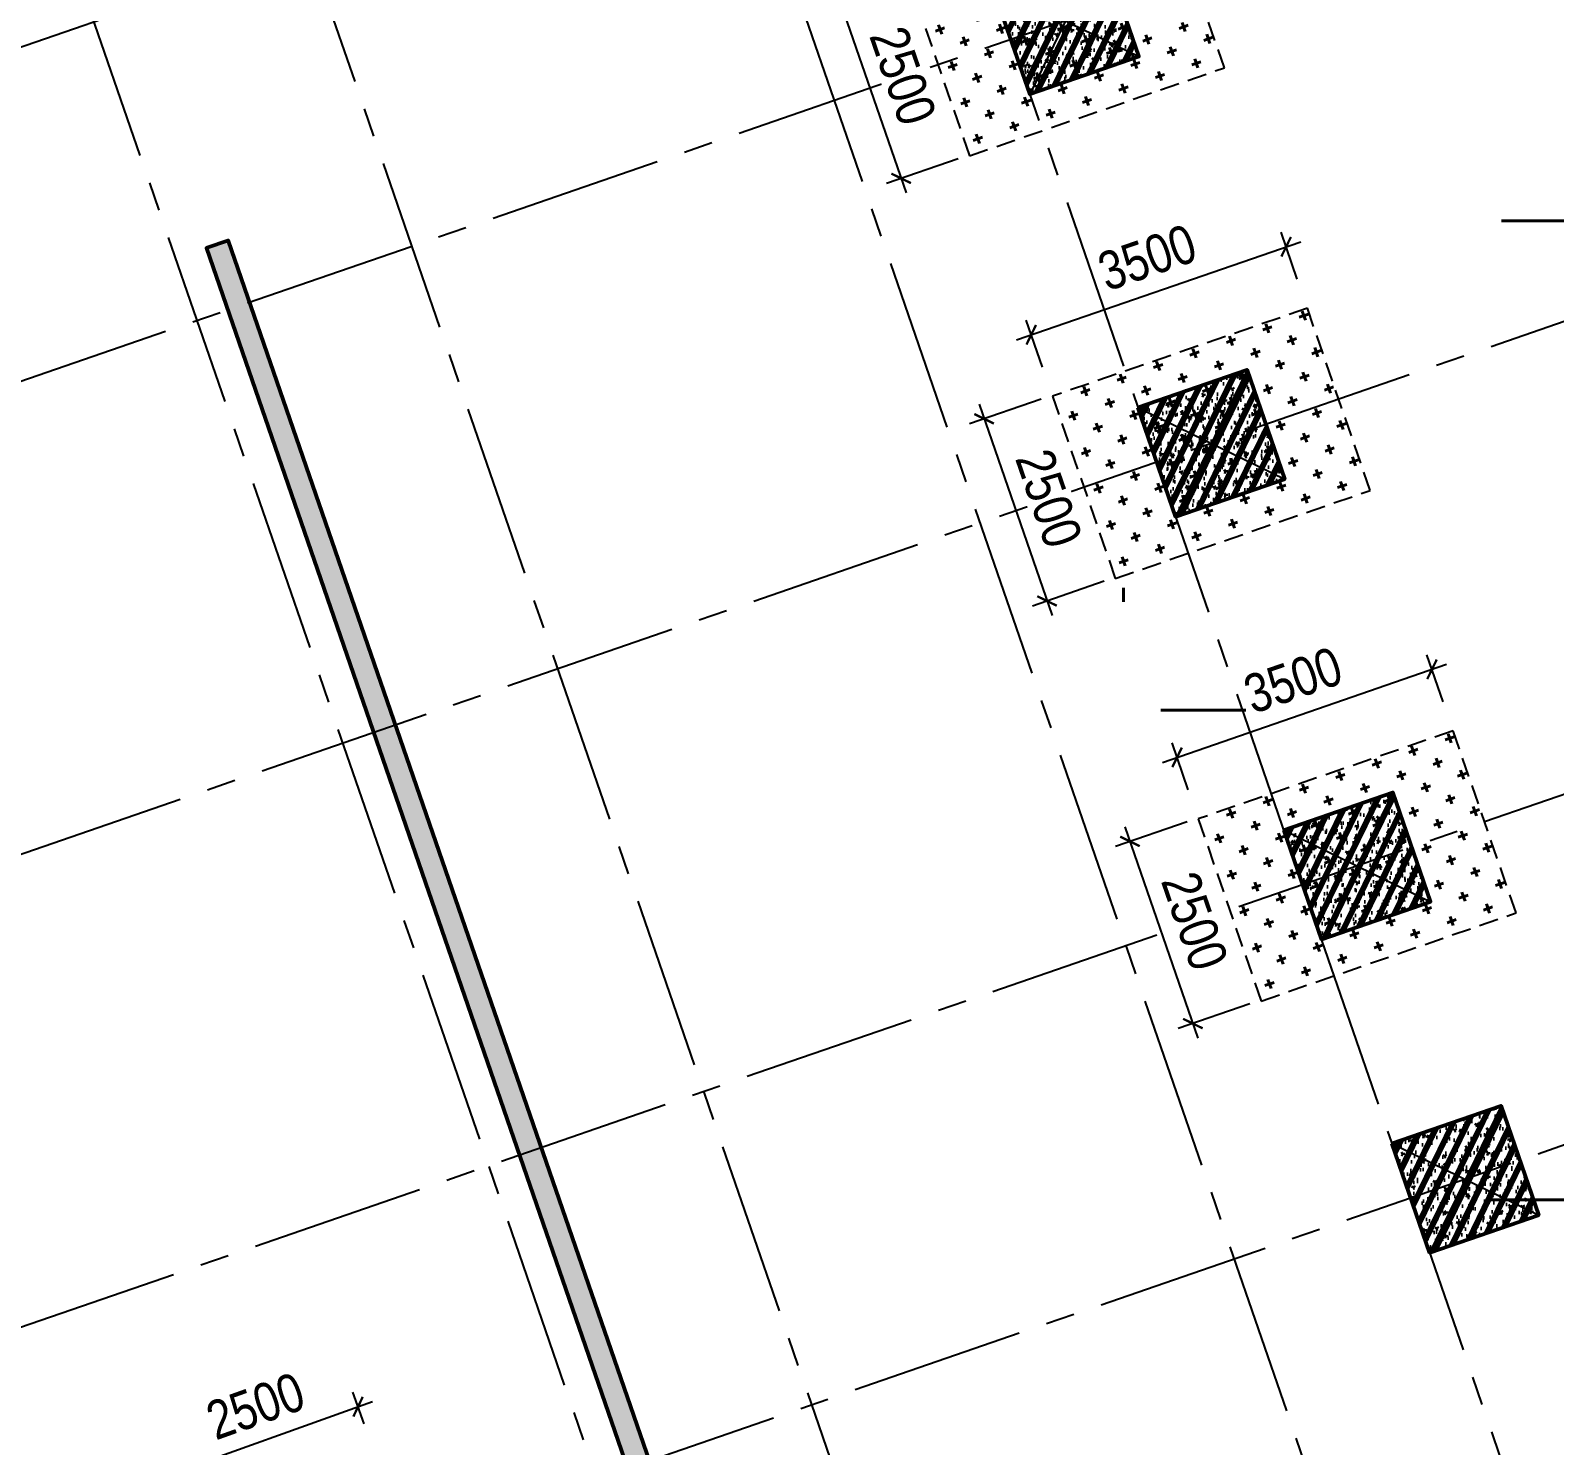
# Model space of a CAD drawing. Header units: millimetres. Extents: x -80883 to 1373228, y -532110 to 182357.
# Drawn here: x 1079008 to 1098787, y -335846 to -317488 of the extents above; entities that cross this region are included whole.
import ezdxf
from ezdxf.xclip import XClip

# ---------------------------------------------------------------- set-up
doc = ezdxf.new("R2010")
doc.units = ezdxf.units.MM
doc.header["$LTSCALE"] = 100
doc.header["$XCLIPFRAME"] = 0
doc.header["$PDMODE"] = 32
doc.header["$PDSIZE"] = 2.5
for name, pattern in [('CENTER2', [1.125, 0.75, -0.125, 0.125, -0.125]), ('HIDDEN', [0.375, 0.25, -0.125]), ('Xref_ST_MBDV Cot vach 30.7.2022$0$DASHDOT', [1, 0.5, -0.25, 0, -0.25])]:
    doc.linetypes.add(name, pattern=pattern)
for name, color, linetype, lineweight in [('0-Hatch', 250, 'Continuous', 40), ('KT-Net cot', 2, 'Continuous', 50), ('KT-Net cot vach', 6, 'Continuous', 50), ('KT-Vat lieu', 250, 'Continuous', 9)]:
    doc.layers.add(name, color=color, linetype=linetype, lineweight=lineweight)
for name, color, linetype in [('0-khuat', 3, 'HIDDEN'), ('ccu11-Manh', 8, 'Continuous'), ('ccu12-Truc', 13, 'CENTER2'), ('KC2-DIM', 251, 'Continuous'), ('Xref_ST_MBDV Cot vach 30.7.2022$0$Xref_ST_MBDV Cot vach 30.7.2022|Xref_ST_MBDV Cot vach 30.7.2022|Xref_ST_MBDV Cot vach 30.7.2022|Xref_ST_MBDV Cot vach 30.7.2022|A-WALL-PATT', 251, 'Continuous'), ('Xref_ST_MBDV Cot vach 30.7.2022$0$Xref_ST_MBDV Cot vach 30.7.2022|Xref_ST_MBDV Cot vach 30.7.2022|Xref_ST_MBDV Cot vach 30.7.2022|Xref_ST_MBDV Cot vach 30.7.2022|Site_plot line', 1, 'Xref_ST_MBDV Cot vach 30.7.2022$0$DASHDOT')]:
    doc.layers.add(name, color=color, linetype=linetype)
doc.styles.add('Arial Narrow', font='ARIALN.TTF')
doc.dimstyles.new('ccu12-200', dxfattribs={"dimscale": 200, "dimtxt": 2.5, "dimasz": 1, "dimexe": 1, "dimexo": 2, "dimgap": 1, "dimtad": 1, "dimdec": 0, "dimrnd": 5, "dimdsep": 46, "dimtxsty": 'Arial Narrow', "dimblk": 'ARCHTICK', "dimcen": -1, "dimdle": 1, "dimclrd": 256, "dimclre": 256, "dimclrt": 3, "dimadec": 0, "dimazin": 2, "dimtfac": 0.1, "dimtdec": 0, "dimtmove": 0, "dimatfit": 1, "dimldrblk": 'ARCHTICK', "dimfxl": 1, "dimtvp": 0.8333333333333334, "dimtolj": 1, "dimtzin": 12, "dimarcsym": 0})

# ---------------------------------------------------------------- blocks, each defined once
blk = doc.blocks.new('MBKC-B1-PN')
at = {"layer": '0-Hatch', "ltscale": 2}
h = blk.add_hatch(dxfattribs=at)
h.set_pattern_fill('CROSS', color=256, scale=1000, angle=90.00000000000001, style=0)
h.set_pattern_definition([(90, (-894364.7616369408, 300749.4537652719), (-6350.000000000002, 6350), [3175, -9525.000000000002]), (180, (-892777.2616369408, 302336.9537652719), (-6350, -6350.000000000002), [3175, -9525.000000000002])])
h.paths.add_polyline_path([(44970.57265213598, -15576.86343265424), (64016.33649875247, -9001.349103040586), (65302.47815265995, -12726.61666239559), (73786.80464420305, -12726.61666239559), (73786.804644207, -25676.61616688932), (62786.8044734241, -25676.61616688932), (62786.8044734241, -28976.61616601376), (49596.80166034354, -28976.61616601376)])
h = blk.add_hatch(dxfattribs=at)
h.set_pattern_fill('CROSS', color=256, scale=1000, angle=109.047137953997, style=0)
h.set_pattern_definition([(109.0471379539969, (4079066.037089799, -6949695.378808561), (-317.8990851971258, 154.7261181275824), [124.9999999999991, -374.9999999999965]), (199.0471379539969, (4079104.71861933, -6949615.904037262), (-154.7261181275824, -317.8990851971258), [124.9999999999991, -374.9999999999965])])
h.paths.add_polyline_path([(46467.72336526448, -9188.514353343868), (43159.34694199171, -10330.72512283118), (43975.21150134364, -12693.85123474168), (47283.58792461688, -11551.64046525437)])
h = blk.add_hatch(dxfattribs=at)
h.set_pattern_fill('CROSS', color=256, scale=1000, angle=109.047137953997, style=0)
h.set_pattern_definition([(109.0471379539969, (4080958.843508229, -6955177.831166982), (-317.8990851971258, 154.7261181275824), [124.9999999999991, -374.9999999999965]), (199.0471379539969, (4080997.52503776, -6955098.356395683), (-154.7261181275824, -317.8990851971258), [124.9999999999991, -374.9999999999964])])
h.paths.add_polyline_path([(48360.52978369454, -14670.96671176434), (45052.15336042177, -15813.17748125165), (45868.0179197737, -18176.30359316216), (49176.39434304694, -17034.09282367484)])
h = blk.add_hatch(dxfattribs=at)
h.set_pattern_fill('CROSS', color=256, scale=1000, angle=109.047137953997, style=0)
h.set_pattern_definition([(109.0471379539969, (4082851.648381703, -6960660.284058795), (-317.8990851971258, 154.7261181275824), [124.9999999999991, -374.9999999999964]), (199.0471379539969, (4082890.329911234, -6960580.809287497), (-154.7261181275824, -317.8990851971258), [124.9999999999991, -374.9999999999964])])
h.paths.add_polyline_path([(50253.33465716895, -20153.41960357787), (46944.95823389618, -21295.63037306519), (47760.82279324811, -23658.75648497569), (51069.19921652135, -22516.54571548838)])
at = {"layer": '0-khuat', "ltscale": 10}
for points in [[(47283.58792461688, -11551.64046525437), (46467.72336526448, -9188.514353343868), (43159.34694199171, -10330.72512283118), (43975.21150134364, -12693.85123474168)], [(49176.39434304694, -17034.09282367484), (48360.52978369454, -14670.96671176434), (45052.15336042177, -15813.17748125165), (45868.0179197737, -18176.30359316216)], [(51069.19921652135, -22516.54571548838), (50253.33465716895, -20153.41960357787), (46944.95823389618, -21295.63037306519), (47760.82279324811, -23658.75648497569)]]:
    blk.add_lwpolyline(points, close=True, dxfattribs=at)
blk = doc.blocks.new('Xref_ST_MBDV Cot vach 30.7.2022$0$Tuong Vay01-flat-1')
at = {"layer": 'Xref_ST_MBDV Cot vach 30.7.2022$0$Xref_ST_MBDV Cot vach 30.7.2022|Xref_ST_MBDV Cot vach 30.7.2022|Xref_ST_MBDV Cot vach 30.7.2022|Xref_ST_MBDV Cot vach 30.7.2022|A-WALL-PATT'}
h = blk.add_hatch(dxfattribs=at)
h.set_pattern_fill('ACET-2D-VATLIEU04', color=256, scale=50, pattern_type=2)
h.set_pattern_definition([(49.99999999999999, (-11139561.83942936, -1407213.44759845), (-225.902473859489, 189.5546824974008), [37.49999998626113, -412.4999998488724]), (355, (-11139561.83942936, -1407213.44759845), (32.12721218541265, 367.2157156157773), [29.99999999490911, -329.9999999440002]), (100.4514, (-11139531.95358936, -1407216.06226845), (-341.2315265778452, -62.9441868767608), [31.87009499667636, -350.57105596344]), (46.18420000000001, (-11139561.83942936, -1407113.44759845), (-319.1804974675179, 306.2520974436775), [56.24999996954708, -618.749999665018]), (96.6356, (-11139517.37105686, -1407120.34425195), (-516.9959221575409, -60.14402179722674), [47.80514400473094, -525.8565000520404]), (351.1842, (-11139561.83942936, -1407113.44759845), (84.74077420309186, 546.3954293043353), [45.00000000792112, -495.0000000871323]), (21, (-11139511.83942936, -1407138.44759845), (-105.6808218676597, 275.3079533968121), [37.49999999934682, -412.499999992815]), (326.0000000000001, (-11139511.83942936, -1407138.44759845), (206.1288045682013, 305.5985201385338), [30.00000001746614, -330.0000001921275]), (71.4514, (-11139486.96831286, -1407155.22340145), (-328.9637652803212, 110.3801005582791), [31.87009499870726, -350.5710559857798]), (37.50000000000001, (-11139561.83942936, -1407213.44759845), (-78.13452938385308, 101.8269011885859), [0, -325.9999998517854, 0, -334.9999998476936, 0, -331.2499998493985]), (7.499999999999999, (-11139561.83942936, -1407213.44759845), (-23.27934638224542, 176.8241910238285), [0, -191.0000000278261, 0, -318.5000000464012, 0, -126.2500000183929]), (327.5, (-11139673.33942936, -1407213.44759845), (71.94441751949489, 112.9301145330537), [0, -125.0000000614986, 0, -390.0000001918756, 0, -517.5000002546042]), (317.5, (-11139723.33942936, -1407213.44759845), (158.0205495897681, 172.4491691102739), [0, -162.4999999478019, 0, -258.9999999168043, 0, -367.4999998819521]), (45, (-11139561.83942936, -1407213.44759845), (-150.2601910028607, 150.2601910026278), []), (45, (-11139561.83942936, -1407152.19759845), (-150.2601910028607, 150.2601910026278), [])])
h.paths.add_polyline_path([(-82665.42454257607, -118500.0088302612), (-81837.41861176863, -121132.0343658989), (-80902.71611081436, -123728.0834242017), (-79862.87874617614, -126283.8385967175), (-78719.63840653747, -128795.0430432414), (-77474.89874527603, -131257.5152608277), (-76130.7324262727, -133667.1548922951), (-74689.37767251953, -136019.9495540815), (-73153.2345392555, -138311.981517314), (-71524.86091735773, -140539.4342316107), (-69806.96827445179, -142698.5986796832), (-68002.4171395041, -144785.8795539467), (-66114.21234000102, -146797.8012427511), (-64145.497998368, -148731.0136179249), (-62099.55229647644, -150582.2976132843), (-59979.78201714717, -152348.5705846979), (-57789.71687134914, -154026.8914431464), (-55533.00362077914, -155614.4655520306), (-53213.40000534989, -157108.6493807235), (-50834.76848621853, -158506.954906286), (-48401.06981415115, -159807.0537564463), (-45916.35643433966, -161006.7810866404), (-43384.76573854871, -162104.1391847725), (-40810.51317570359, -163097.3007977149), (-38197.88523275405, -163984.6121738681), (-35551.23229684308, -164764.5958169776), (-32874.96141154505, -165435.9529462866), (-30173.5289383363, -165997.5656592443), (-27451.44813587703, -166448.4963081502), (-24701.85157574899, -166789.3238736566), (-4396.734290909022, -168938.2567786218), (36420.01678077132, -167648.2249503911), (41836.4863632936, -160718.6374020646), (12445.38596707024, -24367.66042796941), (8472.910947457654, -9248.974452903174), (-4718.707271176856, -5521.400683149928), (-10557.45827306993, -9946.818014640827), (-34021.18647153303, -27848.24941525888), (-39776.65152562223, -32008.57135346811), (-41248.85870469548, -35293.77142358455), (-45787.31564925052, -38574.38242801698), (-49368.4870454669, -38942.00303377653), (-57644.18705056235, -44924.06981060421), (-59844.65461433306, -46601.45355761005), (-61968.93197572604, -48362.30333496258), (-64019.60134904832, -50208.3517090485), (-65993.2459566202, -52136.53199238679), (-67886.59205765836, -54143.61763671576), (-69696.47008413821, -56226.27801198442), (-71419.8706161473, -58381.05012253253), (-73053.93764149398, -60604.33085121214), (-74595.93274202198, -62892.42844269238), (-76043.29574720934, -65241.53179885377), (-77393.615911806, -67647.72832025355), (-78644.64476583898, -70107.01135663176), (-79794.29917307012, -72615.28586126259), (-80840.66479975358, -75168.37520986283), (-81781.99930225872, -77762.02815519366), (-82616.73522835784, -80391.9259061541), (-83343.48262714595, -83053.68931881292), (-83961.03136360087, -85742.88618860021), (-84468.3531336058, -88455.03863057657), (-84864.60300002433, -91185.62932156771), (-85149.1148865223, -93930.11565387133), (-85321.41487544402, -96683.60341540864), (-85381.30445068702, -99529.50948559865), (-85328.50406530127, -102200.8374458619), (-85163.21024433896, -104955.3926120612), (-84885.69993967563, -107700.5945179402), (-84496.42936686985, -110432.1923394061), (-83996.04728951491, -113145.6335586284), (-83385.3738030456, -115836.3975027683)], flags=16)
h.paths.add_polyline_path([(-83625.45879450254, -118780.6341908188), (-82785.20518665202, -121451.592054751), (-81836.67593448795, -124086.0436255364), (-80781.45706173405, -126679.6041032514), (-79621.30565389246, -129227.9548506811), (-78358.15352366865, -131726.8525110248), (-76994.10399421491, -134172.1360737709), (-75531.42839684151, -136559.7338032422), (-73972.56228888594, -138885.6700187323), (-72320.10139823705, -141146.0717144171), (-70576.79730102606, -143337.1750085717), (-68745.55283991061, -145455.3314108832), (-66829.41729043424, -147497.0138977058), (-64831.58128353581, -149458.8227850739), (-62755.37149274349, -151337.4913895966), (-60604.24509477988, -153129.8914679771), (-58381.7840128839, -154833.0384259534), (-56091.68895242736, -156444.0962880657), (-53737.77323871478, -157960.3824199464), (-51323.95646727085, -159379.3719952791), (-48854.25797718205, -160698.7021999834), (-46332.79015832208, -161916.1761666269), (-43763.75160367042, -163029.7666325136), (-41151.42011806555, -164037.6193153583), (-38500.14559506811, -164938.0560009221), (-35814.34277378954, -165729.5773374715), (-33098.48388773762, -166410.8653324069), (-30357.09121792205, -166980.7855469028), (-27594.72956264392, -167438.3889849058), (-24815.98988816142, -167782.8289991841), (-4433.735052675009, -169939.9255319908), (36919.56229590811, -168632.9359166666), (42912.68845487945, -160965.5998827359), (13418.22973546013, -24135.12373521132), (9294.838300889242, -8442.070929647249), (-4925.935208282433, -4423.687328800617), (-11162.76267831214, -9150.82235655561), (-34617.47974592447, -27045.37879939191), (-40579.63196872547, -31355.10398377781), (-42051.83914779872, -34640.30405389448), (-46155.98199344426, -37606.97231750819), (-49737.15338966064, -37974.59292326774), (-58240.31235744618, -44121.0777798905), (-60467.11885703541, -45818.53930653841), (-62622.81900685839, -47605.43596977205), (-64703.8232677374, -49478.79233927629), (-66706.66158131324, -51435.49383058609), (-68628.013630962, -53472.26783320424), (-70464.66541309468, -55585.73726807744), (-72213.55809716694, -57772.38228180911), (-73871.79587351345, -60028.54927773564), (-75436.60120790266, -62350.49395546387), (-76905.37393212318, -64734.34577669739), (-78275.66833624989, -67176.13529814105), (-79545.20269040763, -69671.7966022063), (-80711.86304414831, -72217.17406733404), (-81773.70674647763, -74808.02928769216), (-82728.96568063274, -77440.04813065287), (-83576.04920824617, -80108.84792049509), (-84313.5468179807, -82809.98473610263), (-84940.23047422245, -85538.9608107484), (-85455.05666192248, -88291.23202148662), (-85857.16812421381, -91062.21545574092), (-86145.88844638877, -93847.29761108034), (-86320.75738810934, -96641.83923533), (-86381.51240370423, -99528.87035845965), (-86327.91179009154, -102240.684236032), (-86160.19218073785, -105035.6641918905), (-85878.57688103244, -107821.473743778), (-85483.548480995, -110593.4755141111), (-84975.76463904232, -113347.0545681345), (-84356.0573821161, -116077.6233250971)])
at = {"layer": 'Xref_ST_MBDV Cot vach 30.7.2022$0$Xref_ST_MBDV Cot vach 30.7.2022|Xref_ST_MBDV Cot vach 30.7.2022|Xref_ST_MBDV Cot vach 30.7.2022|Xref_ST_MBDV Cot vach 30.7.2022|Site_plot line', "ltscale": 5000}
blk.add_arc((-17764.15298610739, -99528.87035845988), 69167.3594175971, 126.1463596527413, 263.7926961611879, dxfattribs=at)
blk = doc.blocks.new('Grid-ST-flat-3')
at = {"layer": 'ccu12-Truc', "ltscale": 30}
for p, q in [((343189.8455156267, -39014.65546948352), (361219.3016763728, -91236.39007851167)), ((340897.6132794917, -39806.04435974167), (359986.9050177329, -95097.55833493307)), ((335415.1609209012, -41698.85077767866), (354504.452659484, -96990.36475386203)), ((332626.6722212732, -42661.57128335355), (351715.9639600301, -97953.08526004129)), ((377595.9390357225, -60477.92775269796), (312746.7367284151, -82866.99351539748)), ((352142.8453968058, -64928.08572440385), (311408.7183977929, -78991.46684835991)), ((377787.2916931123, -66547.80383867014), (314639.5431473439, -88349.44587364572)), ((368131.1051668772, -76017.52440288517), (316532.3495662729, -93831.89823189395)), ((369534.392683656, -80082.1011514843), (317935.6370837544, -97896.47498025041))]:
    blk.add_line(p, q, dxfattribs=at)
blk = doc.blocks.new('*U151')
h = blk.add_hatch()
h.set_pattern_fill('VATLIEU04', color=250, scale=40, style=0, pattern_type=2)
h.set_pattern_definition([(49.99999999999999, (550, -550), (286.9040730403014, -25.10085399303804), [30, -330]), (355, (550, -550), (-55.50053344520001, 300.8768534800047), [24, -264]), (100.4514, (573.908672, -552.091736), (231.4037526856086, 275.7758168243814), [25.496076, -280.4568448]), (46.18420000000001, (550, -470), (426.8964194502578, -66.20760573160723), [45, -495]), (96.6356, (585.574698, -475.5173228), (373.8650822194813, 389.6471483601767), [38.2441152, -420.6852]), (351.1842, (550, -470), (373.8647780534509, 389.6474403701299), [36, -396]), (21, (590, -490), (238.7628208473847, -161.0475562661355), [30, -330]), (326.0000000000001, (590, -490), (97.32613276863269, 290.0600180187412), [24, -264]), (71.4514, (609.8968932, -503.4206424), (336.089051432596, 129.012198683981), [25.496076, -280.4568448]), (37.50000000000001, (550, -550), (4.863942126916267, 133.1575415325246), [0, -260.8, 0, -268, 0, -265]), (7.499999999999999, (550, -550), (105.2278149768594, 157.7646847529441), [0, -152.8, 0, -254.8, 0, -101]), (327.5, (460.8, -550), (213.5289744689636, -9.021948693751902), [0, -100, 0, -312, 0, -414]), (317.5, (420.8, -550), (233.2744677369545, 40.04199293292709), [0, -130, 0, -207.2, 0, -294]), (45, (550, -550), (-120.2081528017131, 120.2081528017131), []), (45, (550, -501), (-120.2081528017131, 120.2081528017131), [])])
h.paths.add_polyline_path([(-475, 475), (1025, 475), (1025, -1025), (-475, -1025)])
at = {"color": 6, "ltscale": 0.25}
blk.add_lwpolyline([(-475, 475), (1025, 475), (1025, -1025), (-475, -1025)], close=True, dxfattribs=at)
at = {"layer": 'Defpoints', "linetype": 'ByBlock', "ltscale": 30}
for p, q in [((1025, 475), (-475, -1025)), ((-475, 475), (1025, -1025))]:
    blk.add_line(p, q, dxfattribs=at)
blk = doc.blocks.new('MBDV-B1-T1-PN')
at = {"layer": 'KT-Net cot vach', "rotation": 19.04713795399666}
for p in [(44871.77846938628, -10770.9840538142), (46764.58488781634, -16253.43641223467), (48657.39065854321, -21735.88899427338), (50060.67882337538, -25800.46551913326)]:
    blk.add_blockref('*U151', p, dxfattribs=at)
blk = doc.blocks.new('_ARCHTICK')
at = {"color": 0, "linetype": 'ByBlock', "const_width": 0.15}
blk.add_lwpolyline([(-0.5, -0.5), (0.5, 0.5)], dxfattribs=at)
blk = doc.blocks.new('*D1127')
at = {"layer": 'Defpoints', "color": 0, "ltscale": 0.5, "transparency": 16777216}
for p in [(1090609.902559026, -316657.8216521234), (1091425.767118378, -319020.9477640339), (1090307.481223621, -319407.0337304816)]:
    blk.add_point(p, dxfattribs=at)
at = {"layer": 'KC2-DIM', "lineweight": -2, "ltscale": 0.5, "transparency": 16777216}
for p, q in [((1090231.80238112, -316788.3599816198), (1089302.566575317, -317109.1767833193)), ((1089426.347499521, -316854.8575296183), (1090372.75038837, -319596.0838194345)), ((1091047.666940472, -319151.4860935302), (1090118.431134669, -319472.3028952298))]:
    blk.add_line(p, q, dxfattribs=at)
at = {"layer": 'KC2-DIM', "lineweight": -2, "ltscale": 0.5, "transparency": 16777216, "xscale": 200, "yscale": 200, "zscale": 200}
for p, rotation in [((1089491.616664269, -317043.9076185712), 109.0471312622707), ((1090307.481223621, -319407.0337304816), 289.0471312622706)]:
    blk.add_blockref('_ARCHTICK', p, dxfattribs=dict(at, rotation=rotation))
at = {"layer": 'KC2-DIM', "color": 3, "ltscale": 0.5, "transparency": 16777216, "insert": (1090329.908704763, -318076.8898286495), "char_height": 500, "attachment_point": 5, "rotation": 289.0471312622707, "style": 'Arial Narrow', "bg_fill": 3, "box_fill_scale": 1.1, "bg_fill_color": 256, "bg_fill_true_color": 13158600, "bg_fill_transparency": 0}
blk.add_mtext('\\A1;2500', dxfattribs=at)
blk = doc.blocks.new('*D1128')
at = {"layer": 'Defpoints', "color": 0, "ltscale": 0.5, "transparency": 16777216}
for p in [(1095303.603287403, -320294.2175355664), (1095578.965898434, -321091.7964015008), (1092270.589475161, -322234.0071709881)]:
    blk.add_point(p, dxfattribs=at)
at = {"layer": 'KC2-DIM', "lineweight": -2, "ltscale": 0.5, "transparency": 16777216}
for p, q in [((1095448.427524778, -320713.6962388412), (1095238.334100575, -320105.1674542365)), ((1091806.176782801, -321501.6974918816), (1095492.653368733, -320228.9483487385)), ((1092140.051101506, -321855.9070083284), (1091929.957677303, -321247.3782237238))]:
    blk.add_line(p, q, dxfattribs=at)
at = {"layer": 'KC2-DIM', "lineweight": -2, "ltscale": 0.5, "transparency": 16777216, "xscale": 200, "yscale": 200, "zscale": 200}
for p, rotation in [((1095303.603287403, -320294.2175355664), 19.0471379540058), ((1091995.22686413, -321436.4283050537), 199.0471379540058)]:
    blk.add_blockref('_ARCHTICK', p, dxfattribs=dict(at, rotation=rotation))
at = {"layer": 'KC2-DIM', "color": 3, "ltscale": 0.5, "transparency": 16777216, "insert": (1093500.834179627, -320434.9631768462), "char_height": 500, "attachment_point": 5, "rotation": 19.047137954005798, "style": 'Arial Narrow', "bg_fill": 3, "box_fill_scale": 1.1, "bg_fill_color": 256, "bg_fill_true_color": 13158600, "bg_fill_transparency": 0}
blk.add_mtext('\\A1;3500', dxfattribs=at)
blk = doc.blocks.new('*D1129')
at = {"layer": 'Defpoints', "color": 0, "ltscale": 0.5, "transparency": 16777216}
for p in [(1092502.70928663, -322140.2749060582), (1093318.573845982, -324503.4010179686), (1092200.287951226, -324889.4869844164)]:
    blk.add_point(p, dxfattribs=at)
at = {"layer": 'KC2-DIM', "lineweight": -2, "ltscale": 0.5, "transparency": 16777216}
for p, q in [((1092124.609108725, -322270.8132355544), (1091195.373302921, -322591.6300372541)), ((1091319.154227126, -322337.3107835531), (1092265.557115974, -325078.5370733693)), ((1092940.473668077, -324633.9393474649), (1092011.237862273, -324954.7561491645))]:
    blk.add_line(p, q, dxfattribs=at)
at = {"layer": 'KC2-DIM', "lineweight": -2, "ltscale": 0.5, "transparency": 16777216, "xscale": 200, "yscale": 200, "zscale": 200}
for p, rotation in [((1091384.423391874, -322526.3608725059), 109.0471312622707), ((1092200.287951226, -324889.4869844164), 289.0471312622706)]:
    blk.add_blockref('_ARCHTICK', p, dxfattribs=dict(at, rotation=rotation))
at = {"layer": 'KC2-DIM', "color": 3, "ltscale": 0.5, "transparency": 16777216, "insert": (1092222.715432367, -323559.3430825841), "char_height": 500, "attachment_point": 5, "rotation": 289.0471312622707, "style": 'Arial Narrow', "bg_fill": 3, "box_fill_scale": 1.1, "bg_fill_color": 256, "bg_fill_true_color": 13158600, "bg_fill_transparency": 0}
blk.add_mtext('\\A1;2500', dxfattribs=at)
blk = doc.blocks.new('*D1130')
at = {"layer": 'Defpoints', "color": 0, "ltscale": 0.5, "transparency": 16777216}
for p in [(1097196.408160878, -325776.67042738), (1097471.770771909, -326574.2492933143), (1094163.394348636, -327716.4600628017)]:
    blk.add_point(p, dxfattribs=at)
at = {"layer": 'KC2-DIM', "lineweight": -2, "ltscale": 0.5, "transparency": 16777216}
for p, q in [((1093698.981656275, -326984.1503836952), (1097385.458242208, -325711.4012405522)), ((1097341.232398253, -326196.1491306546), (1097131.13897405, -325587.6203460501)), ((1094032.85597498, -327338.359900142), (1093822.762550777, -326729.8311155375))]:
    blk.add_line(p, q, dxfattribs=at)
at = {"layer": 'KC2-DIM', "lineweight": -2, "ltscale": 0.5, "transparency": 16777216, "xscale": 200, "yscale": 200, "zscale": 200}
for p, rotation in [((1097196.408160878, -325776.67042738), 19.0471379540058), ((1093888.031737605, -326918.8811968674), 199.0471379540058)]:
    blk.add_blockref('_ARCHTICK', p, dxfattribs=dict(at, rotation=rotation))
at = {"layer": 'KC2-DIM', "color": 3, "ltscale": 0.5, "transparency": 16777216, "insert": (1095393.639053101, -325917.4160686597), "char_height": 500, "attachment_point": 5, "rotation": 19.047137954005798, "style": 'Arial Narrow', "bg_fill": 3, "box_fill_scale": 1.1, "bg_fill_color": 256, "bg_fill_true_color": 13158600, "bg_fill_transparency": 0}
blk.add_mtext('\\A1;3500', dxfattribs=at)
blk = doc.blocks.new('*D1131')
at = {"layer": 'Defpoints', "color": 0, "ltscale": 0.5, "transparency": 16777216}
for p in [(1094395.514160105, -327622.7277978716), (1095211.378719457, -329985.853909782), (1094093.0928247, -330371.9398762298)]:
    blk.add_point(p, dxfattribs=at)
at = {"layer": 'KC2-DIM', "lineweight": -2, "ltscale": 0.5, "transparency": 16777216}
for p, q in [((1094017.413982199, -327753.2661273679), (1093088.178176396, -328074.0829290675)), ((1093211.9591006, -327819.7636753666), (1094158.361989449, -330560.9899651827)), ((1094833.278541551, -330116.3922392783), (1093904.042735748, -330437.2090409779))]:
    blk.add_line(p, q, dxfattribs=at)
at = {"layer": 'KC2-DIM', "lineweight": -2, "ltscale": 0.5, "transparency": 16777216, "xscale": 200, "yscale": 200, "zscale": 200}
for p, rotation in [((1093277.228265348, -328008.8137643193), 109.0471312622707), ((1094093.0928247, -330371.9398762298), 289.0471312622706)]:
    blk.add_blockref('_ARCHTICK', p, dxfattribs=dict(at, rotation=rotation))
at = {"layer": 'KC2-DIM', "color": 3, "ltscale": 0.5, "transparency": 16777216, "insert": (1094115.520305842, -329041.7959743976), "char_height": 500, "attachment_point": 5, "rotation": 289.0471312622707, "style": 'Arial Narrow', "bg_fill": 3, "box_fill_scale": 1.1, "bg_fill_color": 256, "bg_fill_true_color": 13158600, "bg_fill_transparency": 0}
blk.add_mtext('\\A1;2500', dxfattribs=at)
blk = doc.blocks.new('Vach-NN-PN')
at = {"layer": 'KT-Vat lieu'}
h = blk.add_hatch(dxfattribs=at)
h.set_pattern_fill('BTCT', color=256, scale=40)
h.set_pattern_definition([(49.99999999999999, (133534.2916094908, -90171.53075517964), (286.9040730403014, -25.10085399303804), [30, -330]), (355, (133534.2916094908, -90171.53075517964), (-55.50053344520001, 300.8768534800047), [24, -264]), (100.4514, (133558.200281491, -90173.62249117967), (231.4037526856086, 275.7758168243814), [25.496076, -280.4568448]), (46.18420000000001, (133534.2916094908, -90091.53075517964), (426.8964194502578, -66.20760573160723), [45, -495]), (96.6356, (133569.866307491, -90097.04807797965), (373.8650822194813, 389.6471483601767), [38.2441152, -420.6852]), (351.1842, (133534.2916094908, -90091.53075517964), (373.8647780534509, 389.6474403701299), [36, -396]), (21, (133574.2916094908, -90111.53075517964), (238.7628208473847, -161.0475562661355), [30, -330]), (326.0000000000001, (133574.2916094908, -90111.53075517964), (97.32613276863269, 290.0600180187412), [24, -264]), (71.4514, (133594.1885026908, -90124.95139757963), (336.089051432596, 129.012198683981), [25.496076, -280.4568448]), (37.50000000000001, (133534.2916094908, -90171.53075517964), (4.863942126916267, 133.1575415325246), [0, -260.8, 0, -268, 0, -265]), (7.499999999999999, (133534.2916094908, -90171.53075517964), (105.2278149768594, 157.7646847529441), [0, -152.8, 0, -254.8, 0, -101]), (327.5, (133445.091609491, -90171.53075517964), (213.5289744689636, -9.021948693751902), [0, -100, 0, -312, 0, -414]), (317.5, (133405.091609491, -90171.53075517964), (233.2744677369545, 40.04199293292709), [0, -130, 0, -207.2, 0, -294]), (45, (133534.2916094908, -90171.53075517964), (-106.0660171779821, 106.0660171779821), []), (45, (133605.0022874908, -90171.53075517964), (-106.0660171779821, 106.0660171779821), [])])
h.paths.add_polyline_path([(42130.52167020971, -43585.33024671796), (41846.94654819486, -43683.23402690195), (35679.00839728443, -25818.00133973191), (35962.58351929951, -25720.09755954769)])
at = {"layer": 'KT-Net cot'}
blk.add_lwpolyline([(42196.38625122188, -43776.10486787505), (41912.81112920702, -43874.00864805904), (35679.00839728443, -25818.00133973191), (35962.58351929951, -25720.09755954769)], close=True, dxfattribs=at)
blk = doc.blocks.new('*D1329')
at = {"layer": 'Defpoints', "color": 0, "ltscale": 0.5, "transparency": 16777216}
for p in [(1083258.803686574, -335342.9592480441), (1083473.012045779, -335941.7147517086), (1081119.114742363, -336783.8355773476)]:
    blk.add_point(p, dxfattribs=at)
at = {"layer": 'KC2-DIM', "lineweight": -2, "ltscale": 0.5, "transparency": 16777216}
for p, q in [((1083338.272713677, -335565.0911831621), (1083191.434020523, -335154.6474637709)), ((1080716.594598885, -336252.4497397342), (1083447.115470847, -335275.589581993)), ((1080984.375410261, -336407.2120088011), (1080837.536717107, -335996.7682894099))]:
    blk.add_line(p, q, dxfattribs=at)
at = {"layer": 'KC2-DIM', "lineweight": -2, "ltscale": 0.5, "transparency": 16777216, "xscale": 200, "yscale": 200, "zscale": 200}
for p, rotation in [((1083258.803686574, -335342.9592480441), 19.68497321256511), ((1080904.906383158, -336185.0800736831), 199.6849732125651)]:
    blk.add_blockref('_ARCHTICK', p, dxfattribs=dict(at, rotation=rotation))
at = {"layer": 'KC2-DIM', "color": 3, "ltscale": 0.5, "transparency": 16777216, "insert": (1081928.492539621, -335335.3406007915), "char_height": 500, "attachment_point": 5, "rotation": 19.684973212565115, "style": 'Arial Narrow', "bg_fill": 3, "box_fill_scale": 1.1, "bg_fill_color": 256, "bg_fill_true_color": 13158600, "bg_fill_transparency": 0}
blk.add_mtext('\\A1;2500', dxfattribs=at)

msp = doc.modelspace()

# ---------------------------------------------------------------- block references
ref = msp.add_blockref('Xref_ST_MBDV Cot vach 30.7.2022$0$Tuong Vay01-flat-1', (1116587.426605196, -179396.1816894468))
XClip(ref).set_block_clipping_path([(-91541.67363452361, -190955.66829734467), (52438.32550173579, -76158.0499385341)])
msp.add_blockref('Grid-ST-flat-3', (738255.8532795282, -248801.1744403235))
at = {"layer": 'ccu11-Manh'}
msp.add_blockref('MBDV-B1-T1-PN', (1047218.43611474, -306420.8296897365), dxfattribs=at)
at = {"layer": 'KC2-DIM', "ltscale": 0.5}
msp.add_blockref('MBKC-B1-PN', (1047218.43611474, -306420.8296897365), dxfattribs=at)

# ---------------------------------------------------------------- next in the draw order: dimensions: what is measured, and where the dimension line sits
for p1, p2, distance, picture, middle in [((1090609.902559026, -316657.8216521234), (1091425.767118378, -319020.9477640339), -1183.057782147851, '*D1127', (1090329.908704763, -318076.8898286495)), ((1092270.589475161, -322234.0071709881), (1095578.965898434, -321091.7964015008), 843.7752158833341, '*D1128', (1093500.834179627, -320434.9631768462)), ((1094163.394348636, -327716.4600628017), (1097471.770771909, -326574.2492933144), 843.7752158833341, '*D1130', (1095393.639053101, -325917.4160686597))]:
    dim = msp.add_aligned_dim(p1=p1, p2=p2, distance=distance, dimstyle='ccu12-200', override={"dimfxl": 150, "dimtfill": 1}, dxfattribs=at)
    dim.commit()
    dim.dimension.update_dxf_attribs({"geometry": picture, "text_midpoint": middle})

# ---------------------------------------------------------------- next in the draw order: dimensions: what is measured, and where the dimension line sits
for p1, p2, distance, picture, middle in [((1092502.709286631, -322140.2749060581), (1093318.573845983, -324503.4010179686), -1183.0577821476693, '*D1129', (1092222.715432367, -323559.3430825841)), ((1094395.514160105, -327622.7277978716), (1095211.378719457, -329985.8539097821), -1183.0577821476502, '*D1131', (1094115.520305842, -329041.7959743976))]:
    dim = msp.add_aligned_dim(p1=p1, p2=p2, distance=distance, dimstyle='ccu12-200', override={"dimfxl": 150, "dimtfill": 1}, dxfattribs=at)
    dim.commit()
    dim.dimension.update_dxf_attribs({"geometry": picture, "text_midpoint": middle})

# ---------------------------------------------------------------- next in the draw order: block references
at = {"layer": 'KT-Net cot'}
msp.add_blockref('Vach-NN-PN', (1045612.52361667, -294491.8028398871), dxfattribs=at)

# ---------------------------------------------------------------- next in the draw order: dimensions: what is measured, and where the dimension line sits
at = {"layer": 'KC2-DIM', "ltscale": 0.5}
dim = msp.add_aligned_dim(p1=(1081119.114742363, -336783.8355773476), p2=(1083473.012045779, -335941.7147517086), distance=635.9193143173025, dimstyle='ccu12-200', override={"dimfxl": 150, "dimtfill": 1}, dxfattribs=at)
dim.commit()
dim.dimension.update_dxf_attribs({"geometry": '*D1329', "text_midpoint": (1081928.492539621, -335335.3406007915)})

doc.saveas('drawing.dxf')
